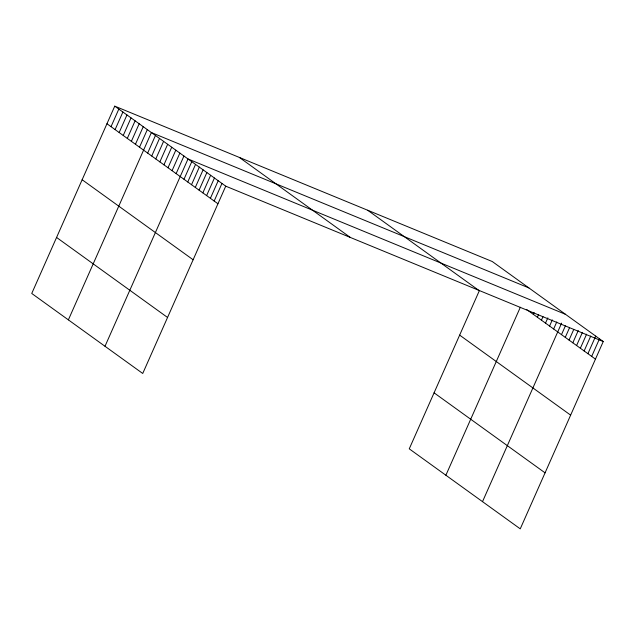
<?xml version="1.0" encoding="UTF-8"?>
<svg xmlns="http://www.w3.org/2000/svg" width="635" height="635" viewBox="0 0 635 635"><rect width="100%" height="100%" fill="white"/><g stroke="black" fill="none" stroke-linecap="round" stroke-linejoin="round"><path stroke-width="0.95" d="M114.752 106.148L31.75 293.465L142.732 373.475L225.742 186.166L114.752 106.148L492.268 261.525L603.25 341.535L520.248 528.852L409.257 448.834L479.504 290.314M111.03 126.675L118.824 109.085M115.102 129.603L122.896 112.014M119.166 132.54L126.96 114.951M123.238 135.477L131.032 117.888M127.31 138.406L135.104 120.817M131.374 141.343L139.176 123.754M135.445 144.28L143.24 126.69M139.517 147.209L147.312 129.619M68.374 319.865L151.384 132.556L528.892 287.925M147.653 153.075L155.448 135.485M151.725 156.012L159.52 138.422M155.797 158.948L163.592 141.359M159.861 161.877L167.656 144.288M163.933 164.814L171.728 147.225M168.005 167.751L175.8 150.162M172.069 170.68L179.864 153.091M176.141 173.617L183.936 156.027M104.997 346.273L188.008 158.956L565.515 314.333M183.983 179.268L191.778 161.679M187.754 181.991L195.556 164.401M191.532 184.714L199.326 167.124M195.302 187.436L203.097 169.839M199.08 190.151L206.875 172.561M202.851 192.873L210.645 175.284M206.621 195.596L214.416 178.006M210.399 198.318L218.194 180.721M214.17 201.033L221.964 183.444M445.881 475.242L520.335 307.237M533.305 314.317L534.083 312.563M537.377 317.254L538.543 314.611M541.441 320.183L543.004 316.667M545.513 323.12L547.854 317.841M549.585 326.057L552.307 319.897M553.649 328.986L556.768 321.953M482.513 501.642L561.618 323.128M561.491 334.645L565.388 325.85M565.269 337.36L569.555 327.692M569.039 340.082L573.715 329.533M572.818 342.805L578.271 330.494M576.588 345.527L582.438 332.335M580.358 348.242L586.597 334.177M584.136 350.964L590.764 336.018M587.907 353.687L595.701 336.098M591.685 356.41L599.48 338.82M225.742 186.166L603.25 341.535M526.518 309.428L595.455 359.124M367.689 210.248L478.671 290.266M239.331 157.424L350.322 237.442M459.653 335.121L570.635 415.139M106.958 123.738L217.948 203.756M434.078 392.827L545.06 472.845M82.145 179.745L193.127 259.763M56.571 237.45L167.553 317.468"/></g></svg>
